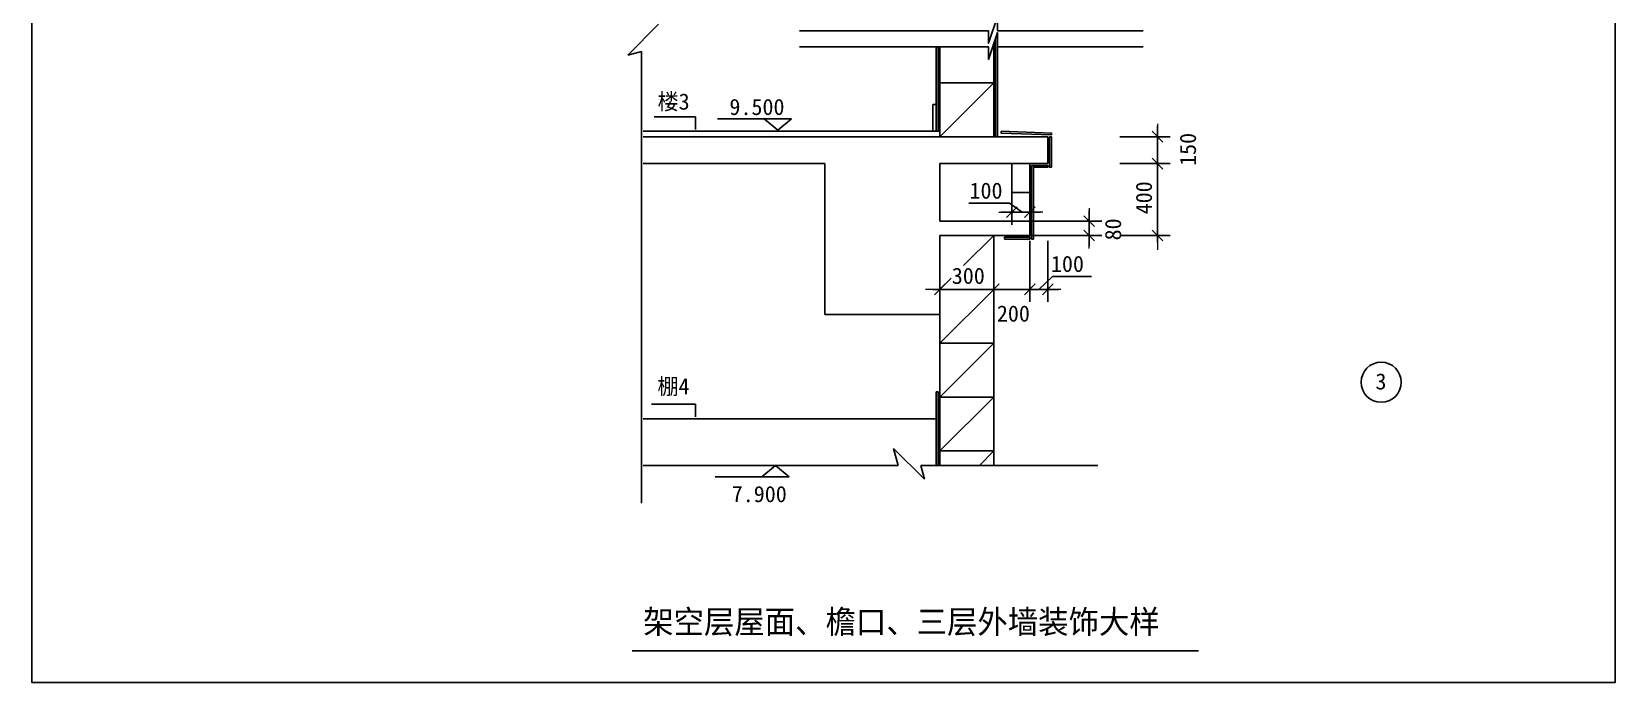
# Model space of a CAD drawing. Header units: metres. Extents: x 12294 to 21103, y -1340 to 8719.
# Drawn here: x 12294 to 21103, y -1340 to 2283 of the extents above; entities that cross this region are included whole.
import ezdxf

# ---------------------------------------------------------------- set-up
doc = ezdxf.new("R2010")
doc.units = ezdxf.units.M
for name, color, linetype in [('DIM', 126, 'Continuous'), ('DOOR', 4, 'Continuous'), ('F', 5, 'Continuous'), ('HZ', 6, 'Continuous'), ('L', 65, 'Continuous'), ('TK', 143, 'Continuous'), ('WALL', 7, 'Continuous'), ('WALL1', 7, 'Continuous')]:
    doc.layers.add(name, color=color, linetype=linetype)

# ---------------------------------------------------------------- blocks, each defined once
blk = doc.blocks.new('_ARCHTICK')
at = {"lineweight": 15}
for p, q in [((-1.2, 0), (1.33, 0)), ((0, -0.83), (0, 0.89))]:
    blk.add_line(p, q, dxfattribs=at)
at = {"color": 0, "linetype": 'ByBlock'}
blk.add_lwpolyline([(-0.5, -0.5), (0.5, 0.5)], dxfattribs=at)

msp = doc.modelspace()

# ---------------------------------------------------------------- hatches: boundary and pattern name
at = {"layer": 'DOOR'}
h = msp.add_hatch(dxfattribs=at)
h.set_pattern_fill('ANSI31', scale=1500)
h.paths.add_polyline_path([(15695.82, 1698.04), (15695.82, 1548.04), (16705.82, 1548.04), (16705.82, 708.04), (17345.82, 708.04), (17345.82, 1148.04), (17645.82, 1148.04), (17845.82, 1148.04), (17845.82, 1228.04), (17345.82, 1228.04), (17345.82, 1548.04), (17945.82, 1548.04), (17945.82, 1698.04)])
h = msp.add_hatch(dxfattribs=at)
h.set_pattern_fill('AR-CONC', scale=80)
h.paths.add_polyline_path([(15695.82, 1698.04), (15695.82, 1548.04), (16705.82, 1548.04), (16705.82, 708.04), (17345.82, 708.04), (17345.82, 1148.04), (17645.82, 1148.04), (17845.82, 1148.04), (17845.82, 1228.04), (17345.82, 1228.04), (17345.82, 1548.04), (17945.82, 1548.04), (17945.82, 1698.04)])

# ---------------------------------------------------------------- linework, layer by layer
for p, q in [((15609.78, 2152.72), (15781.29, 2324.88)), ((15686.28, 2173.22), (15609.78, 2152.72)), ((15686.28, 2173.22), (15686.28, -341.87)), ((16520.46, 1796.91), (16108.02, 1796.91)), ((16444.08, 1734.3), (16367.56, 1796.91)), ((16520.46, 1796.91), (16444.08, 1734.3)), ((17732.91, 1328.5), (17507.26, 1328.5)), ((17804.17, 1277.08), (17732.91, 1328.5)), ((17895.32, 847), (17971.91, 918.84)), ((17971.91, 918.84), (18189.19, 918.84)), ((17259.77, -209.32), (17087.61, -37.81)), ((17087.61, -37.81), (17113.07, -132.82)), ((15695.82, -132.82), (17113.07, -132.82)), ((16431.42, -132.28), (16354.9, -194.9)), ((16507.79, -194.9), (16431.42, -132.28)), ((17239.27, -132.82), (18224.92, -132.82)), ((17239.27, -132.82), (17259.77, -209.32)), ((16507.79, -194.9), (16095.35, -194.9))]:
    msp.add_line(p, q)
msp.add_lwpolyline([(12294.1, 8719.16), (21102.7, 8719.16), (21102.7, -1340.2), (12294.1, -1340.2)], close=True)
msp.add_circle((19800.27, 330.77), 111.57)
at = {"layer": 'DIM'}
for p, q in [((17645.82, 1698.04), (17645.82, 2218.04)), ((17345.82, 2198.04), (17345.82, 1698.04)), ((15695.82, 1698.04), (17945.82, 1698.04)), ((17945.82, 1698.04), (17945.82, 1548.04)), ((18345.82, 1698.04), (18625.82, 1698.04)), ((18555.82, 1698.04), (18555.82, 1758.04)), ((18555.82, 1698.04), (18555.82, 1548.04)), ((18555.82, 1588.04), (18555.82, 1108.04)), ((16705.82, 1548.04), (15695.82, 1548.04)), ((16705.82, 708.04), (16705.82, 1548.04)), ((17945.82, 1548.04), (17345.82, 1548.04)), ((17345.82, 1548.04), (17345.82, 1228.04)), ((18345.82, 1548.04), (18625.82, 1548.04)), ((18345.82, 1548.04), (18625.82, 1548.04)), ((18555.82, 1548.04), (18555.82, 1488.04)), ((17745.82, 1468.04), (17745.82, 1208.04)), ((17845.82, 1468.04), (17845.82, 1208.04)), ((17745.82, 1278.04), (17685.82, 1278.04)), ((17745.82, 1278.04), (17845.82, 1278.04)), ((17845.82, 1278.04), (17905.82, 1278.04)), ((18175.82, 1228.04), (18175.82, 1288.04)), ((17345.82, 1228.04), (17845.82, 1228.04)), ((17845.82, 1148.04), (17345.82, 1148.04)), ((17345.82, 1148.04), (17345.82, 708.04)), ((17645.82, 1148.04), (17645.82, -131.96)), ((17845.82, 1228.04), (18245.82, 1228.04)), ((17845.82, 1228.04), (17845.82, 1148.04)), ((17845.82, 1148.04), (18245.82, 1148.04)), ((18175.82, 1148.04), (18175.82, 1228.04)), ((18175.82, 1148.04), (18175.82, 1088.04)), ((18345.82, 1148.04), (18625.82, 1148.04)), ((17345.82, 1118.04), (17345.82, 778.04)), ((17645.82, 1118.04), (17645.82, 778.04)), ((17645.82, 1118.04), (17645.82, 778.04)), ((17845.82, 1118.04), (17845.82, 778.04)), ((17845.82, 1118.04), (17845.82, 778.04)), ((17945.82, 1118.04), (17945.82, 778.04)), ((17305.82, 848.04), (17685.82, 848.04)), ((17605.82, 848.04), (17885.82, 848.04)), ((17845.82, 848.04), (17785.82, 848.04)), ((17845.82, 848.04), (17945.82, 848.04)), ((17945.82, 848.04), (18005.82, 848.04)), ((17345.82, 708.04), (16705.82, 708.04)), ((17345.82, 708.04), (17345.82, -131.96))]:
    msp.add_line(p, q, dxfattribs=at)
at = {"layer": 'F'}
msp.add_line((15633.61, -1165.24), (18784.51, -1165.24), dxfattribs=at)
at = {"layer": 'L'}
for p, q in [((17655.82, 2248.04), (17655.82, 1698.04)), ((17325.82, 2198.04), (17325.82, 1728.04)), ((17335.82, 2198.04), (17335.82, 1728.04)), ((17665.82, 2198.04), (17665.82, 1698.04)), ((17645.82, 1998.04), (17345.82, 1998.04)), ((17645.82, 1998.04), (17345.82, 1698.04)), ((17305.82, 1878.04), (17325.82, 1878.04)), ((17305.82, 1728.04), (17305.82, 1878.04)), ((15695.82, 1728.04), (17345.82, 1728.04)), ((17645.82, 1148.04), (17345.82, 1148.04)), ((17645.82, 1148.04), (17477.82, 980.04)), ((17408.75, 910.96), (17345.82, 848.04)), ((17645.82, 848.04), (17345.82, 848.04)), ((17645.82, 848.04), (17345.82, 848.04)), ((17645.82, 848.04), (17345.82, 548.04)), ((17645.82, 548.04), (17345.82, 248.04)), ((17645.82, 548.04), (17345.82, 548.04)), ((17645.82, 248.04), (17345.82, -51.96)), ((17645.82, 248.04), (17345.82, 248.04)), ((15695.82, 128.04), (17325.82, 128.04)), ((17645.82, -51.96), (17345.82, -51.96)), ((17645.82, -51.96), (17565.82, -131.96))]:
    msp.add_line(p, q, dxfattribs=at)
for points in [[(16565.82, 2288.04), (17615.82, 2288.04), (17615.82, 2218.04), (17665.82, 2368.04), (17665.82, 2288.04), (18475.82, 2288.04)], [(16565.82, 2198.04), (17615.82, 2198.04), (17615.82, 2128.04), (17665.82, 2278.04), (17665.82, 2198.04), (18475.82, 2198.04)], [(15756.94, 1808.04), (15985.82, 1808.04), (15985.82, 1738.04)], [(15741.29, 208.04), (15985.82, 208.04), (15985.82, 138.04)]]:
    msp.add_lwpolyline(points, dxfattribs=at)
for points in [[(17685.82, 1728.04), (17965.82, 1718.04), (17965.82, 1708.04), (17685.82, 1718.04)], [(17955.82, 1698.04), (17965.82, 1698.04), (17965.82, 1528.04), (17955.82, 1528.04)], [(17855.82, 1538.04), (17865.82, 1538.04), (17865.82, 1128.04), (17855.82, 1128.04)], [(17945.82, 1538.04), (17865.82, 1538.04), (17865.82, 1528.04), (17945.82, 1528.04)], [(17845.82, 1138.04), (17705.82, 1138.04), (17705.82, 1128.04), (17845.82, 1128.04)], [(17325.82, 278.04), (17335.82, 278.04), (17335.82, -131.96), (17325.82, -131.96)]]:
    msp.add_lwpolyline(points, close=True, dxfattribs=at)
at = {"layer": 'WALL'}
for p, q in [((17645.82, 2218.04), (17645.82, 1698.04)), ((17345.82, 2198.04), (17345.82, 1698.04)), ((17845.82, 1388.04), (17745.82, 1388.04))]:
    msp.add_line(p, q, dxfattribs=at)
at = {"layer": 'WALL1'}
for p, q in [((17945.82, 1548.04), (17945.82, 1698.04)), ((16705.82, 1548.04), (16705.82, 708.04)), ((17745.82, 1228.04), (17745.82, 1548.04)), ((17845.82, 1228.04), (17845.82, 1548.04)), ((17845.82, 1228.04), (17345.82, 1228.04)), ((17345.82, 1148.04), (17845.82, 1148.04)), ((17345.82, -131.96), (17345.82, 1148.04)), ((17645.82, 1148.04), (17645.82, -131.96)), ((17845.82, 1148.04), (17845.82, 1228.04)), ((16705.82, 708.04), (17345.82, 708.04))]:
    msp.add_line(p, q, dxfattribs=at)
for points in [[(15695.82, 1698.04), (17945.82, 1698.04)], [(16705.82, 1548.04), (15695.82, 1548.04)], [(17345.82, 1548.04), (17945.82, 1548.04)], [(17345.82, 1228.04), (17345.82, 1548.04)]]:
    msp.add_lwpolyline(points, dxfattribs=at)

# ---------------------------------------------------------------- block references
at = {"layer": 'DIM', "xscale": 60, "yscale": 60, "zscale": 60}
for p, rotation in [((18555.82, 1698.04), 270), ((18555.82, 1548.04), 90), ((17845.82, 1278.04), 180), ((18175.82, 1228.04), 270), ((18175.82, 1148.04), 90), ((18555.82, 1148.04), 270), ((17345.82, 848.04), 180), ((17645.82, 848.04), 180), ((17945.82, 848.04), 180)]:
    msp.add_blockref('_ARCHTICK', p, dxfattribs=dict(at, rotation=rotation))
for p in [(17745.82, 1278.04), (17645.82, 848.04), (17845.82, 848.04), (17845.82, 848.04)]:
    msp.add_blockref('_ARCHTICK', p, dxfattribs=at)

# ---------------------------------------------------------------- texts
for s, p in [('150', (18770.19, 1535.47)), ('400', (18525.39, 1265.89)), ('80', (18353.79, 1120.67))]:
    msp.add_text(s, height=90, rotation=90).set_placement(p)
for s, p in [('100', (17510.46, 1352.84)), ('100', (17963.4, 944.9)), ('300', (17411.94, 878.47)), ('200', (17662.8, 668.48))]:
    msp.add_text(s, height=90).set_placement(p)
at = {"layer": 'HZ'}
for s, p in [('楼3', (15775.72, 1848.69)), ('棚4', (15774.7, 263.23)), ('3', (19768.39, 290.55))]:
    msp.add_text(s, height=90, dxfattribs=at).set_placement(p)
at = {"layer": 'L'}
for s, p in [('9.500', (16175.24, 1818.87)), ('7.900', (16188.02, -336.82))]:
    msp.add_text(s, height=90, dxfattribs=at).set_placement(p)
at = {"layer": 'TK'}
msp.add_text('架空层屋面、檐口、三层外墙装饰大样', height=130, dxfattribs=at).set_placement((15695.55, -1067.86))

doc.saveas('drawing.dxf')
